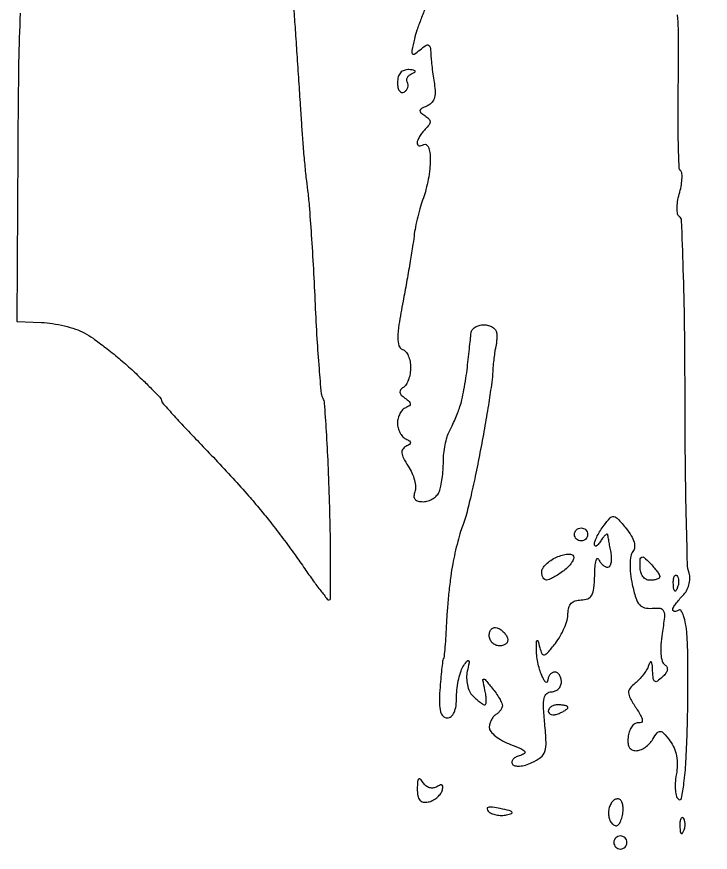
# Model space of a CAD drawing. Extents: x 0 to 102, y 0 to 135.
# Drawn here: x -0.01 to 8.94, y 113.83 to 124.62 of the extents above; entities that cross this region are included whole.
import ezdxf

# ---------------------------------------------------------------- set-up
doc = ezdxf.new("R2010")
doc.units = 0
doc.header["$MEASUREMENT"] = 0

msp = doc.modelspace()

# ---------------------------------------------------------------- linework, layer by layer
for points in [[(30.835569, 68.0607, 0.000004), (30.856286, 64.932268, 0.000002), (30.883525, 60.825814, 0.000002), (30.912326, 56.488502, 0.000002), (30.938318, 52.5789, -0.000116)], [(0.039161, 124.659575, 0.009984), (0.017578, 124.026848, 0.002019), (0.006233, 122.90265), (-0.007207, 120.6819), (0.313647, 120.668819, -0.02902), (0.453254, 120.654985, -0.020591), (0.607584, 120.624026, -0.02087), (0.752961, 120.582083, -0.040822), (0.863723, 120.534702, -0.033014), (0.977478, 120.464673, -0.010312), (1.13845, 120.345211, -0.010256), (1.313192, 120.204024, -0.011155), (1.477073, 120.059591, -0.005673), (1.624291, 119.920768, -0.008692), (1.748363, 119.796847, -0.003986), (1.850438, 119.689592, -0.190423), (1.8612, 119.662358, 0.182305), (1.871929, 119.633909, 0.002239), (2.004095, 119.484964, 0.006288), (2.161197, 119.313883, 0.004031), (2.34765, 119.119067, -0.0046), (2.55596, 118.900918, -0.003525), (2.779749, 118.658801, -0.003564), (2.985994, 118.429219, -0.008425), (3.135526, 118.254517, -0.007495), (3.270737, 118.085968, -0.004312), (3.428804, 117.879104, -0.004307), (3.584031, 117.668529, -0.007178), (3.71064, 117.48825, 0.006573), (3.818528, 117.334232, 0.01018), (3.916085, 117.204443, 0.004856), (4.001194, 117.098032, 0.225314), (4.025698, 117.0864, 0.411991), (4.04207, 117.102649, 0.001052), (4.044019, 117.457577, 0.005117), (4.041225, 117.86546, 0.003066), (4.029975, 118.349982, 0.003285), (4.012379, 118.839714, 0.005005), (3.990054, 119.264593, 0.001962), (3.965876, 119.628028, 0.121396), (3.94616, 119.689163, -0.116412), (3.926028, 119.749551, -0.002292), (3.898065, 120.076069, -0.005353), (3.871122, 120.459556, -0.00355), (3.848043, 120.900131, 0.002486), (3.824953, 121.359625, 0.002793), (3.798076, 121.80139, 0.002562), (3.771174, 122.177123, 0.015018), (3.750111, 122.3739, -0.007849), (3.730031, 122.53908, -0.003291), (3.707959, 122.762002, -0.003255), (3.68747, 123.000788, -0.004225), (3.671967, 123.2199, 0.000642), (3.656398, 123.464877, 0.000282), (3.635183, 123.789218, 0.000279), (3.61229, 124.133295, 0.000374), (3.591127, 124.445204, 0.004131), (3.569782, 124.722755, 0.006384)], [(5.272131, 124.739101, 0.010274), (5.210835, 124.588247, 0.010387), (5.158345, 124.442016, 0.02185), (5.124985, 124.326076, 0.007439), (5.092192, 124.18052, 0.174724), (5.097962, 124.139347, 0.446326), (5.123569, 124.132917, 0.024792), (5.19758, 124.188385, -0.021906), (5.271192, 124.244219, -0.239836), (5.306874, 124.249042, -0.276635), (5.328439, 124.223155, -0.027737), (5.336757, 124.139709, 0.01256), (5.342084, 124.06263, 0.00525), (5.35296, 123.95906, 0.00519), (5.36692, 123.848413, 0.006707), (5.382148, 123.747181, -0.037608), (5.391744, 123.637829, -0.086144), (5.378649, 123.556428, -0.114503), (5.342494, 123.498682, -0.104627), (5.283498, 123.460458, 0.027309), (5.216294, 123.430365, 0.227119), (5.196681, 123.404485, 0.273923), (5.206367, 123.376468, 0.037423), (5.258549, 123.33855, -0.051574), (5.310372, 123.298609, -0.195029), (5.326957, 123.26205, -0.170379), (5.314373, 123.22091, -0.037775), (5.265643, 123.164203, 0.031209), (5.225443, 123.118645, 0.031704), (5.191456, 123.068669, 0.033419), (5.16772, 123.021593, 0.100386), (5.1606, 122.986487, 0.145335), (5.167518, 122.963188, 0.191549), (5.185451, 122.950521, 0.134746), (5.212799, 122.95138, 0.063658), (5.2452, 122.9661, -0.292274), (5.278274, 122.965599, -0.148212), (5.305952, 122.932247, -0.070937), (5.324166, 122.862871, -0.028787), (5.3298, 122.7651, -0.028282), (5.323341, 122.651009, -0.01705), (5.303465, 122.516951, -0.017054), (5.27452, 122.384657, -0.028463), (5.240149, 122.276015, 0.019527), (5.203575, 122.167207, 0.011385), (5.167852, 122.034235, 0.011373), (5.138098, 121.89924, 0.018852), (5.119923, 121.784058, -0.009432), (5.10103, 121.64768, -0.002512), (5.065736, 121.431115, -0.002546), (5.023113, 121.185262, -0.002622), (4.978392, 120.942261, 0.007414), (4.925873, 120.640681, 0.036724), (4.911401, 120.469146, 0.076905), (4.9258, 120.368964, 0.242807), (4.971718, 120.321861, -0.144355), (5.011666, 120.29403, -0.064263), (5.045367, 120.23872, -0.055926), (5.068269, 120.166518, -0.048892), (5.076, 120.087643, -0.042903), (5.069072, 120.007051, -0.044396), (5.048496, 119.929778, -0.048536), (5.018313, 119.866646, -0.119123), (4.982368, 119.830318, 0.083832), (4.947095, 119.799328, 0.211677), (4.938325, 119.767073, 0.158855), (4.955981, 119.732038, 0.044406), (5.003518, 119.691984, -0.028767), (5.057554, 119.649267, -0.195242), (5.07233, 119.619347, -0.269186), (5.059894, 119.593787, -0.051696), (5.01255, 119.568609, 0.109524), (4.972092, 119.540714, 0.064702), (4.937864, 119.492744, 0.059978), (4.914683, 119.433104, 0.062808), (4.9068, 119.3706, 0.062257), (4.914673, 119.307615, 0.057222), (4.937864, 119.246564, 0.061057), (4.972081, 119.196475, 0.103593), (5.01255, 119.16615, -0.031053), (5.0626, 119.138891, -0.252053), (5.075051, 119.116951, -0.261356), (5.063411, 119.095071, -0.032927), (5.014741, 119.06818, 0.136362), (4.973966, 119.033134, 0.179251), (4.962631, 118.985796, 0.093388), (4.984083, 118.917884, 0.021966), (5.045192, 118.815033, -0.041131), (5.092848, 118.727348, -0.041234), (5.12546, 118.633117, -0.044506), (5.139627, 118.546331, -0.11026), (5.130257, 118.482953, 0.082167), (5.118788, 118.427075, 0.188058), (5.132626, 118.387106, 0.160791), (5.172172, 118.36303, 0.057067), (5.238804, 118.3554, 0.07763), (5.302849, 118.365404, 0.06508), (5.365118, 118.394709, 0.066751), (5.416256, 118.438059, 0.092242), (5.447649, 118.489219, 0.04249), (5.467421, 118.557597, 0.015719), (5.483916, 118.656587, 0.015447), (5.495232, 118.766293, 0.017976), (5.499, 118.871067, -0.027173), (5.50475, 118.976798, -0.021844), (5.522037, 119.08939, -0.022357), (5.547286, 119.192239, -0.051275), (5.577424, 119.265998, 0.013624), (5.611599, 119.334439, 0.007607), (5.64963, 119.41945, 0.007584), (5.6855, 119.506645, 0.012206), (5.713102, 119.5821, 0.026493), (5.737702, 119.669852, 0.008753), (5.764674, 119.801003, 0.008688), (5.789552, 119.947732, 0.009753), (5.808267, 120.0897, 0.000564), (5.823493, 120.227012, 0.000624), (5.837894, 120.359759, 0.000578), (5.849913, 120.473088, 0.003232), (5.855889, 120.53385, -0.138668), (5.871413, 120.574215, -0.089636), (5.908308, 120.608536, -0.077262), (5.960684, 120.631691, -0.065605), (6.0207, 120.6396, -0.06558), (6.080739, 120.631691, -0.077074), (6.133182, 120.608536, -0.089348), (6.170181, 120.574216, -0.13844), (6.185818, 120.53385, -0.024241), (6.187966, 120.487185, -0.016727), (6.186065, 120.434313, -0.016903), (6.1808, 120.383477, -0.032809), (6.172588, 120.3435, 0.031688), (6.162599, 120.295415, 0.006468), (6.151455, 120.209198, 0.006789), (6.141143, 120.108471, 0.006326), (6.133293, 120.0051, -0.019962), (6.118444, 119.861532, -0.003814), (6.079087, 119.602193, -0.004061), (6.028348, 119.300014, -0.003727), (5.971296, 118.9899, -0.004569), (5.910153, 118.68597, -0.005555), (5.84712, 118.402459, -0.004722), (5.789263, 118.165341, -0.038192), (5.753519, 118.0593, 0.026761), (5.721668, 117.971486, 0.009014), (5.684481, 117.840397, 0.008937), (5.648493, 117.693667, 0.010124), (5.619361, 117.5517, 0.012652), (5.594091, 117.391913, 0.006302), (5.569776, 117.188449, 0.006251), (5.549871, 116.976937, 0.009146), (5.53809, 116.7903, -0.004191), (5.529308, 116.625162, -0.006027), (5.518546, 116.479131, -0.003381), (5.507173, 116.356374, -0.090646), (5.498154, 116.325, 0.083475), (5.488905, 116.294473, 0.004102), (5.476312, 116.189508, 0.006549), (5.463956, 116.063967, 0.004675), (5.453282, 115.92315, 0.01678), (5.447622, 115.750383, 0.064806), (5.461528, 115.644212, 0.132282), (5.495183, 115.585799, 0.198822), (5.548803, 115.5636, 0.17794), (5.599893, 115.582376, 0.11368), (5.638096, 115.633684, 0.072146), (5.661707, 115.71913, 0.030219), (5.669495, 115.83855, -0.028889), (5.676663, 115.953126, -0.026177), (5.697037, 116.07001, -0.027104), (5.726469, 116.172707, -0.071859), (5.761434, 116.2404, -0.016325), (5.808481, 116.301917, -0.51513), (5.824699, 116.300843, -0.188299), (5.829746, 116.273282, -0.006708), (5.807464, 116.165881, 0.057854), (5.798541, 116.079038, 0.051957), (5.809108, 115.989138, 0.054579), (5.836784, 115.908304, 0.086836), (5.878683, 115.848631, 0.016124), (5.925995, 115.804276, 0.020752), (5.972363, 115.766825, 0.019066), (6.012771, 115.739194, 0.141344), (6.034937, 115.7328, 0.370609), (6.048199, 115.744195, 0.038112), (6.051542, 115.788715, 0.033142), (6.047388, 115.850158, 0.019171), (6.034701, 115.92315, -0.004039), (6.008424, 116.051226, -0.39069), (6.017403, 116.065851, -0.296264), (6.036274, 116.059997, -0.003138), (6.127221, 115.94928, -0.017325), (6.178208, 115.881756, -0.020701), (6.221279, 115.814666, -0.019941), (6.252549, 115.75596, -0.112866), (6.2604, 115.721623, -0.107198), (6.254308, 115.693537, -0.05107), (6.235549, 115.661462, -0.047327), (6.208163, 115.630603, -0.049237), (6.1758, 115.6059, 0.08322), (6.143421, 115.577522, 0.053445), (6.116051, 115.535594, 0.052084), (6.097471, 115.487327, 0.065942), (6.0912, 115.439983, 0.177638), (6.109858, 115.389123, 0.04916), (6.171967, 115.328978, 0.043135), (6.260903, 115.270088, 0.033725), (6.36615, 115.221661, -0.011611), (6.498475, 115.167727, -0.108886), (6.547954, 115.131865, -0.451238), (6.544525, 115.103675, -0.090096), (6.492014, 115.080083, 0.053947), (6.438327, 115.060464, 0.092751), (6.40034, 115.031997, 0.135161), (6.383749, 114.99966, 0.192036), (6.389285, 114.968188, 0.208943), (6.42185, 114.945656, 0.067047), (6.481867, 114.942086, 0.052822), (6.558319, 114.956, 0.035503), (6.641585, 114.987014, 0.058061), (6.753973, 115.054922, 0.14986), (6.807989, 115.131588, 0.090651), (6.824134, 115.250043, 0.013469), (6.806657, 115.491424, -0.011908), (6.790538, 115.704801, -0.065271), (6.799612, 115.819765, -0.158242), (6.833711, 115.878906, -0.185564), (6.893794, 115.902, 0.098155), (6.942647, 115.911684, 0.097733), (6.984198, 115.939277, 0.09815), (7.012024, 115.980472, 0.099929), (7.0218, 116.0289, 0.064853), (7.015481, 116.077414, 0.082425), (6.996949, 116.118523, 0.098894), (6.969463, 116.146023, 0.148195), (6.9372, 116.1558, 0.121846), (6.904466, 116.147703, 0.094708), (6.875705, 116.124736, 0.085851), (6.855301, 116.09045, 0.077496), (6.846654, 116.05005, -0.160542), (6.837476, 116.026702, -0.410092), (6.821097, 116.025067, -0.099298), (6.796526, 116.054593, -0.022562), (6.768, 116.1135, -0.031165), (6.740419, 116.190601, -0.020139), (6.717786, 116.2827, -0.020249), (6.702893, 116.374874, -0.035654), (6.69916, 116.4519, -0.002701), (6.702011, 116.55277, -0.291683), (6.709389, 116.563525, -0.453896), (6.718479, 116.559131, -0.003485), (6.742262, 116.47022, 0.04688), (6.770042, 116.393663, 0.36452), (6.802059, 116.378983, 0.149736), (6.846891, 116.407496, 0.010139), (6.943948, 116.525864, 0.036275), (7.006129, 116.617934, 0.030214), (7.05868, 116.723717, 0.031265), (7.094954, 116.826869, 0.069019), (7.1064, 116.909394, -0.065632), (7.116766, 116.988026, -0.125833), (7.147767, 117.043124, -0.130136), (7.200565, 117.075431, -0.072704), (7.2756, 117.0864, 0.093097), (7.361019, 117.102443, 0.175075), (7.413222, 117.148041, 0.101277), (7.441175, 117.237036, 0.020359), (7.451479, 117.40365, -0.012966), (7.456898, 117.518918, -0.0391), (7.468731, 117.596644, -0.182733), (7.484367, 117.619961, -0.484869), (7.500829, 117.61515, 0.057903), (7.52288, 117.57471, 0.058134), (7.55359, 117.540464, 0.063843), (7.587899, 117.517186, 0.117693), (7.620519, 117.5094, 0.254069), (7.647215, 117.523901, 0.090429), (7.664491, 117.565315, 0.062364), (7.670058, 117.626818, 0.037518), (7.662056, 117.69975, -0.000141), (7.647914, 117.775734, -0.000174), (7.634769, 117.84661, -0.000143), (7.62376, 117.906178, -0.001275), (7.618991, 117.9324, 0.478734), (7.609226, 117.937741, 0.091308), (7.589546, 117.924997, 0.041833), (7.561448, 117.893627, 0.018271), (7.5294, 117.8478, -0.026957), (7.497809, 117.804256, -0.101858), (7.471891, 117.783028, -0.344394), (7.456057, 117.785911, -0.188131), (7.448786, 117.8055, -0.088424), (7.457201, 117.848588, -0.0239), (7.485491, 117.912439, -0.023416), (7.525134, 117.983034, -0.022358), (7.571779, 118.050748, -0.025684), (7.651198, 118.145177, -0.246563), (7.699204, 118.161979, -0.17512), (7.750536, 118.134367, -0.01237), (7.857852, 118.008448, -0.033127), (7.923508, 117.915472, -0.066736), (7.959656, 117.833499, -0.093483), (7.966246, 117.76481, -0.151404), (7.944047, 117.711007, 0.13193), (7.917072, 117.652109, 0.037202), (7.907633, 117.55066, 0.033248), (7.913653, 117.42551, 0.024217), (7.936261, 117.288007, 0.020724), (7.980893, 117.115252, 0.099895), (8.028723, 117.026309, 0.163698), (8.094465, 116.985662, 0.084815), (8.191943, 116.979806, -0.05864), (8.295126, 116.978987, -0.27315), (8.34032, 116.94403, -0.124715), (8.35089, 116.863796, -0.010351), (8.321773, 116.653933, 0.021996), (8.305131, 116.509324, 0.037619), (8.305691, 116.387892, 0.045497), (8.321384, 116.296878, 0.189472), (8.353846, 116.252928, -0.130188), (8.382703, 116.222062, -0.170242), (8.388647, 116.184168, -0.115675), (8.369109, 116.139459, -0.045122), (8.323738, 116.089015, -0.032468), (8.260059, 116.037182, -0.313779), (8.22704, 116.036845, -0.219542), (8.20691, 116.070375, -0.018494), (8.199521, 116.173615, 0.01357), (8.194586, 116.25362, 0.144267), (8.182752, 116.283657, 0.529399), (8.167262, 116.282651, 0.047268), (8.147489, 116.2404, -0.050193), (8.120879, 116.184392, -0.026472), (8.07757, 116.120648, -0.026056), (8.025862, 116.059484, -0.036288), (7.973152, 116.010934, 0.054273), (7.907601, 115.946055, 0.182109), (7.888812, 115.889705, 0.118452), (7.908534, 115.819598, 0.017504), (7.985379, 115.692852, -0.017004), (8.044484, 115.595587, -0.083505), (8.066166, 115.535331, -0.287908), (8.054672, 115.506709, -0.211133), (8.020354, 115.499318, 0.17718), (7.977605, 115.493002, 0.09946), (7.936793, 115.458928, 0.07701), (7.904047, 115.402149, 0.054558), (7.885074, 115.33095, 0.045662), (7.880038, 115.24731, 0.113154), (7.895517, 115.188283, 0.156735), (7.930953, 115.153365, 0.117309), (7.984612, 115.1406, 0.096145), (8.040337, 115.151415, 0.053708), (8.10149, 115.18409, 0.050801), (8.158448, 115.232021, 0.057503), (8.201934, 115.28865, -0.026962), (8.258874, 115.372979, -0.260315), (8.297033, 115.389731, -0.191165), (8.339244, 115.368107, -0.014563), (8.422358, 115.2675, -0.061738), (8.476482, 115.176801, -0.057389), (8.50848, 115.073383, -0.052773), (8.517762, 114.957537, -0.039354), (8.504424, 114.829947, 0.030658), (8.491424, 114.723505, 0.040167), (8.493389, 114.625587, 0.045098), (8.508287, 114.548323, 0.186261), (8.536529, 114.511088, 0.525831), (8.572801, 114.527053, 0.015685), (8.603355, 114.720546, 0.016979), (8.628643, 114.99679, 0.00703), (8.644875, 115.371641, 0.003927), (8.65289, 115.746791, 0.003972), (8.65497, 116.120618, 0.003871), (8.651676, 116.446061, 0.016119), (8.641852, 116.641991, 0.020934), (8.625059, 116.776513, 0.040142), (8.598558, 116.881924, 0.059815), (8.567415, 116.947053, 0.41072), (8.536102, 116.954248, -0.050247), (8.506916, 116.940036, -0.109277), (8.482355, 116.936698, -0.184912), (8.466439, 116.944353, -0.191487), (8.46, 116.96055, -0.13228), (8.46764, 116.988921, -0.022626), (8.49812, 117.036339, -0.023297), (8.540086, 117.090062, -0.018921), (8.589772, 117.143657, 0.069313), (8.636712, 117.205791, 0.059739), (8.667788, 117.281553, 0.061309), (8.679494, 117.360364, 0.083271), (8.669392, 117.431441, -0.070119), (8.649172, 117.551155, -0.001309), (8.6334, 118.18963, -0.00318), (8.62167, 118.93565, -0.002119), (8.617289, 119.790618, 0.003036), (8.611395, 120.63767, 0.00491), (8.594927, 121.358159, 0.001136), (8.572978, 121.985989, 0.250024), (8.543902, 122.035932, -0.209871), (8.520985, 122.06918, -0.046781), (8.514199, 122.139461, -0.040932), (8.52128, 122.228832, -0.029613), (8.543101, 122.326373, 0.023244), (8.566362, 122.42447, 0.030779), (8.577784, 122.515519, 0.031618), (8.577788, 122.589427, 0.182546), (8.561981, 122.624419, -0.189236), (8.541607, 122.671122, -0.002629), (8.531529, 122.98553, -0.006936), (8.526773, 123.353829, -0.004458), (8.530993, 123.781055, 0.005857), (8.534505, 124.277104, 0.014543), (8.522264, 124.640021, 0.01487)]]:
    msp.add_lwpolyline(points, format="xyb")
for points in [[(5.05485, 123.932321, 0.093272), (4.992052, 123.923412, 0.130755), (4.945115, 123.892191, 0.116617), (4.916428, 123.838617, 0.064947), (4.9068, 123.764807, 0.048138), (4.912913, 123.701455, 0.106696), (4.931938, 123.657078, 0.184801), (4.960129, 123.638294, 0.196428), (4.99278, 123.643753, 0.08179), (5.022277, 123.669456, 0.092127), (5.040518, 123.702294, 0.100674), (5.044802, 123.737052, 0.119451), (5.034553, 123.76842, -0.142596), (5.026074, 123.79902, -0.12165), (5.034551, 123.831523, -0.1007), (5.059321, 123.861056, -0.072353), (5.096623, 123.882795, 0.04958), (5.131109, 123.90085, 0.449603), (5.133273, 123.915741, 0.187944), (5.111849, 123.927405, 0.020483)], [(7.2756, 118.017, -0.099038), (7.307887, 118.010541, -0.097945), (7.335349, 117.992149, -0.097945), (7.353741, 117.964687, -0.099038), (7.3602, 117.9324, -0.099038), (7.353741, 117.900113, -0.097945), (7.335349, 117.872651, -0.097945), (7.307887, 117.854259, -0.099038), (7.2756, 117.8478, -0.099038), (7.243313, 117.854259, -0.097945), (7.215851, 117.872651, -0.097945), (7.197459, 117.900113, -0.099038), (7.191, 117.9324, -0.099038), (7.197459, 117.964687, -0.097945), (7.215851, 117.992149, -0.097945), (7.243313, 118.010541, -0.099038)], [(7.178687, 117.652943, -0.196094), (7.179359, 117.617929, -0.05616), (7.15378, 117.56883, -0.04735), (7.109647, 117.515041, -0.035202), (7.051787, 117.464429, -0.016762), (6.987069, 117.418734, -0.0193), (6.922347, 117.379702, -0.018742), (6.865502, 117.35107, -0.096985), (6.83145, 117.342891, -0.167969), (6.807259, 117.350121, -0.10042), (6.786638, 117.372374, -0.079324), (6.772709, 117.406373, -0.0577), (6.768, 117.447039, -0.141242), (6.781547, 117.494041, -0.055533), (6.823915, 117.547276, -0.049157), (6.885523, 117.598062, -0.04352), (6.95835, 117.638244, -0.034649), (7.033446, 117.66548, -0.053061), (7.101593, 117.677363, -0.069511), (7.15353, 117.673607, -0.242954)], [(8.1639, 117.563786, -0.017569), (8.212489, 117.511656, -0.0221), (8.253523, 117.459962, -0.020956), (8.28354, 117.414626, -0.136573), (8.2908, 117.388543, -0.234203), (8.281618, 117.370015, -0.071771), (8.253523, 117.354401, -0.0548), (8.212501, 117.34373, -0.036265), (8.1639, 117.3402, -0.132005), (8.114541, 117.353462, -0.105152), (8.073466, 117.390557, -0.089445), (8.046284, 117.447068, -0.067581), (8.037, 117.515443, -0.015801), (8.040177, 117.615935, -0.293958), (8.05815, 117.640329, -0.279599), (8.088645, 117.634739, -0.014708)], [(8.511112, 117.401887, -0.126455), (8.527461, 117.374229, -0.060344), (8.534158, 117.333172, -0.05415), (8.530992, 117.286003, -0.051402), (8.517791, 117.239737, -0.054073), (8.499048, 117.204487, -0.470617), (8.48363, 117.203028, -0.168741), (8.471674, 117.227711, -0.018894), (8.466679, 117.29085, -0.028489), (8.467609, 117.349747, -0.077125), (8.476976, 117.390354, -0.208169), (8.492597, 117.405797, -0.296942)], [(6.191662, 116.728613, -0.068635), (6.232579, 116.708401, -0.04742), (6.272451, 116.675451, -0.04742), (6.305401, 116.635579, -0.068635), (6.325613, 116.594663, -0.134046), (6.327726, 116.556443, -0.144529), (6.309915, 116.523711, -0.119977), (6.273819, 116.501749, -0.077096), (6.22515, 116.4942, -0.099038), (6.17403, 116.504426, -0.097945), (6.130548, 116.533548, -0.097945), (6.101426, 116.57703, -0.099038), (6.0912, 116.62815, -0.077096), (6.098749, 116.676819, -0.119977), (6.120711, 116.712915, -0.144529), (6.153443, 116.730726, -0.134046)], [(6.9795, 115.7328, 0.062722), (6.930979, 115.726689, 0.08088), (6.889877, 115.708729, 0.098158), (6.862371, 115.682107, 0.152681), (6.8526, 115.650855, 0.184534), (6.862962, 115.623734, 0.147206), (6.889877, 115.607286, 0.100118), (6.930909, 115.604958, 0.055937), (6.9795, 115.617606, 0.02136), (7.028108, 115.638682, 0.030395), (7.069123, 115.661765, 0.030693), (7.09903, 115.683789, 0.222225), (7.1064, 115.699551, 0.289661), (7.098271, 115.712405, 0.046727), (7.069123, 115.723033, 0.039339), (7.02813, 115.730391, 0.024748)], [(5.237037, 114.727911, 0.044571), (5.20148, 114.774328, 0.435971), (5.179419, 114.774455, 0.174163), (5.165236, 114.741771, 0.014498), (5.161895, 114.647947, 0.04369), (5.169084, 114.5591, 0.131318), (5.194192, 114.504237, 0.176143), (5.237985, 114.478475, 0.093924), (5.30164, 114.478747, 0.06709), (5.35849, 114.497937, 0.054483), (5.412745, 114.532588, 0.056184), (5.456432, 114.576634, 0.087123), (5.481815, 114.623626, 0.044454), (5.493169, 114.671557, 0.266235), (5.484091, 114.694508, 0.268123), (5.459778, 114.698178, 0.0449), (5.415917, 114.676237, -0.105478), (5.36936, 114.65959, -0.103982), (5.319808, 114.663264, -0.098111), (5.273674, 114.687095, -0.083638)], [(7.77466, 114.511378, 0.172189), (7.741074, 114.518626, 0.119924), (7.704549, 114.504576, 0.090382), (7.670441, 114.470415, 0.059553), (7.644469, 114.421176, 0.067369), (7.630527, 114.36213, 0.059647), (7.631906, 114.298926, 0.062772), (7.647636, 114.241274, 0.098737), (7.676038, 114.198722, 0.115335), (7.715626, 114.174137, 0.237309), (7.750826, 114.179094, 0.140393), (7.781214, 114.21622, 0.037814), (7.806229, 114.288925, 0.045088), (7.817995, 114.359299, 0.054182), (7.815801, 114.426337, 0.06323), (7.800979, 114.480471, 0.157193)], [(6.232835, 114.394047, 0.016428), (6.132333, 114.411121, 0.086287), (6.076561, 114.409072, 0.373673), (6.062371, 114.390278, 0.181167), (6.075799, 114.360761, 0.095372), (6.118638, 114.331753, 0.051027), (6.179861, 114.312606, 0.048216), (6.248712, 114.305366, 0.054376), (6.314864, 114.312019, 0.033951), (6.379768, 114.330454, 0.550064), (6.383865, 114.34874, 0.138278), (6.349028, 114.368253, 0.00866)], [(8.595712, 114.271687, 0.296942), (8.577197, 114.275597, 0.208169), (8.561576, 114.260154, 0.077125), (8.552209, 114.219547, 0.028489), (8.551279, 114.16065, 0.018894), (8.556274, 114.097511, 0.168741), (8.56823, 114.072828, 0.470617), (8.583648, 114.074287, 0.054073), (8.602391, 114.109537, 0.051402), (8.615592, 114.155803, 0.05415), (8.618758, 114.202972, 0.060344), (8.612061, 114.244029, 0.126455)], [(7.7832, 114.0408, 0.099038), (7.750913, 114.034341, 0.097945), (7.723451, 114.015949, 0.097945), (7.705059, 113.988487, 0.099038), (7.6986, 113.9562, 0.099038), (7.705059, 113.923913, 0.097945), (7.723451, 113.896451, 0.097945), (7.750913, 113.878059, 0.099038), (7.7832, 113.8716, 0.099038), (7.815487, 113.878059, 0.097945), (7.842949, 113.896451, 0.097945), (7.861341, 113.923913, 0.099038), (7.8678, 113.9562, 0.099038), (7.861341, 113.988487, 0.097945), (7.842949, 114.015949, 0.097945), (7.815487, 114.034341, 0.099038)]]:
    msp.add_lwpolyline(points, format="xyb", close=True)

doc.saveas('drawing.dxf')
